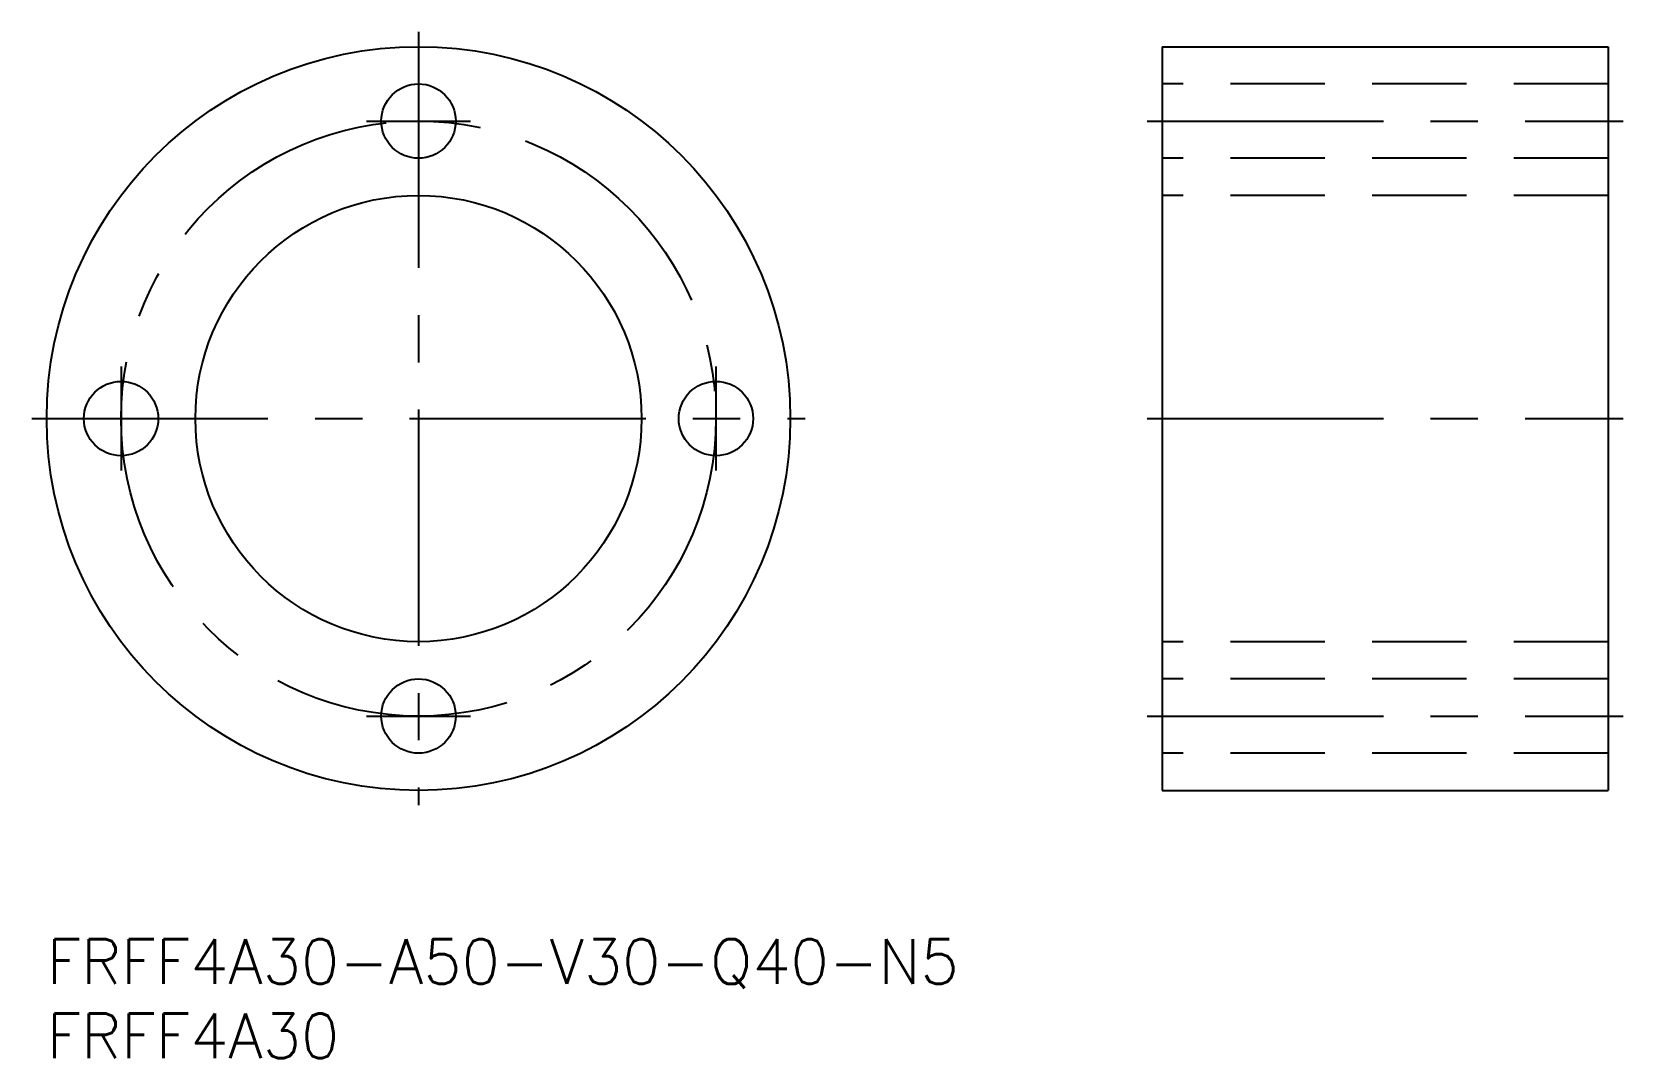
# Model space of a CAD drawing. Extents: x -1 to 106, y -8 to 61.
import ezdxf

# ---------------------------------------------------------------- set-up
doc = ezdxf.new("R2010")
doc.units = 0
doc.header["$LTSCALE"] = 0.5
doc.linetypes.add('CENTER', pattern=[50.8, 31.75, -6.35, 6.35, -6.35])
doc.linetypes.add('DASHED', pattern=[19.05, 12.7, -6.35])
for name, color, linetype in [('MSM_CENTER', 1, 'CENTER'), ('MSM_CONTINUOUS', 7, 'CONTINUOUS'), ('MSM_DASHED', 4, 'DASHED'), ('MSM_PART_NUMBER', 7, 'CONTINUOUS')]:
    doc.layers.add(name, color=color, linetype=linetype)
doc.styles.get("Standard").update_dxf_attribs({"font": 'txt.shx', "height": 3, "bigfont": 'bigfont.shx'})

# ---------------------------------------------------------------- blocks, each defined once
blk = doc.blocks.new('*U11')
at = {"layer": 'MSM_PART_NUMBER'}
blk.add_text('FRFF4A30-A50-V30-Q40-N5', height=3, dxfattribs=at).set_placement((0, -3))
blk = doc.blocks.new('*U12')
at = {"layer": 'MSM_PART_NUMBER'}
blk.add_text('FRFF4A30', height=3, dxfattribs=at).set_placement((0, -8))

msp = doc.modelspace()

# ---------------------------------------------------------------- linework, layer by layer
at = {"layer": 'MSM_CENTER'}
for p, q in [((25, 61), (25, 9)), ((21.5, 55), (28.5, 55)), ((74, 55), (106, 55)), ((5, 38.5), (5, 31.5)), ((45, 38.5), (45, 31.5)), ((-1, 35), (51, 35)), ((74, 35), (106, 35)), ((21.5, 15), (28.5, 15)), ((74, 15), (106, 15))]:
    msp.add_line(p, q, dxfattribs=at)
msp.add_circle((25, 35), 20, dxfattribs=at)
at = {"layer": 'MSM_CONTINUOUS'}
for p, q in [((75, 60), (105, 60)), ((75, 60), (75, 10)), ((105, 60), (105, 10)), ((75, 10), (105, 10))]:
    msp.add_line(p, q, dxfattribs=at)
for centre, radius in [((25, 35), 25), ((25, 55), 2.5), ((25, 35), 15), ((5, 35), 2.5), ((45, 35), 2.5), ((25, 15), 2.5)]:
    msp.add_circle(centre, radius, dxfattribs=at)
at = {"layer": 'MSM_DASHED'}
for p, q in [((105, 57.5), (75, 57.5)), ((105, 52.5), (75, 52.5)), ((105, 50), (75, 50)), ((105, 20), (75, 20)), ((105, 17.5), (75, 17.5)), ((105, 12.5), (75, 12.5))]:
    msp.add_line(p, q, dxfattribs=at)

# ---------------------------------------------------------------- block references
at = {"layer": 'MSM_CONTINUOUS'}
for name in ['*U11', '*U12']:
    msp.add_blockref(name, (0, 0), dxfattribs=at)

doc.saveas('drawing.dxf')
